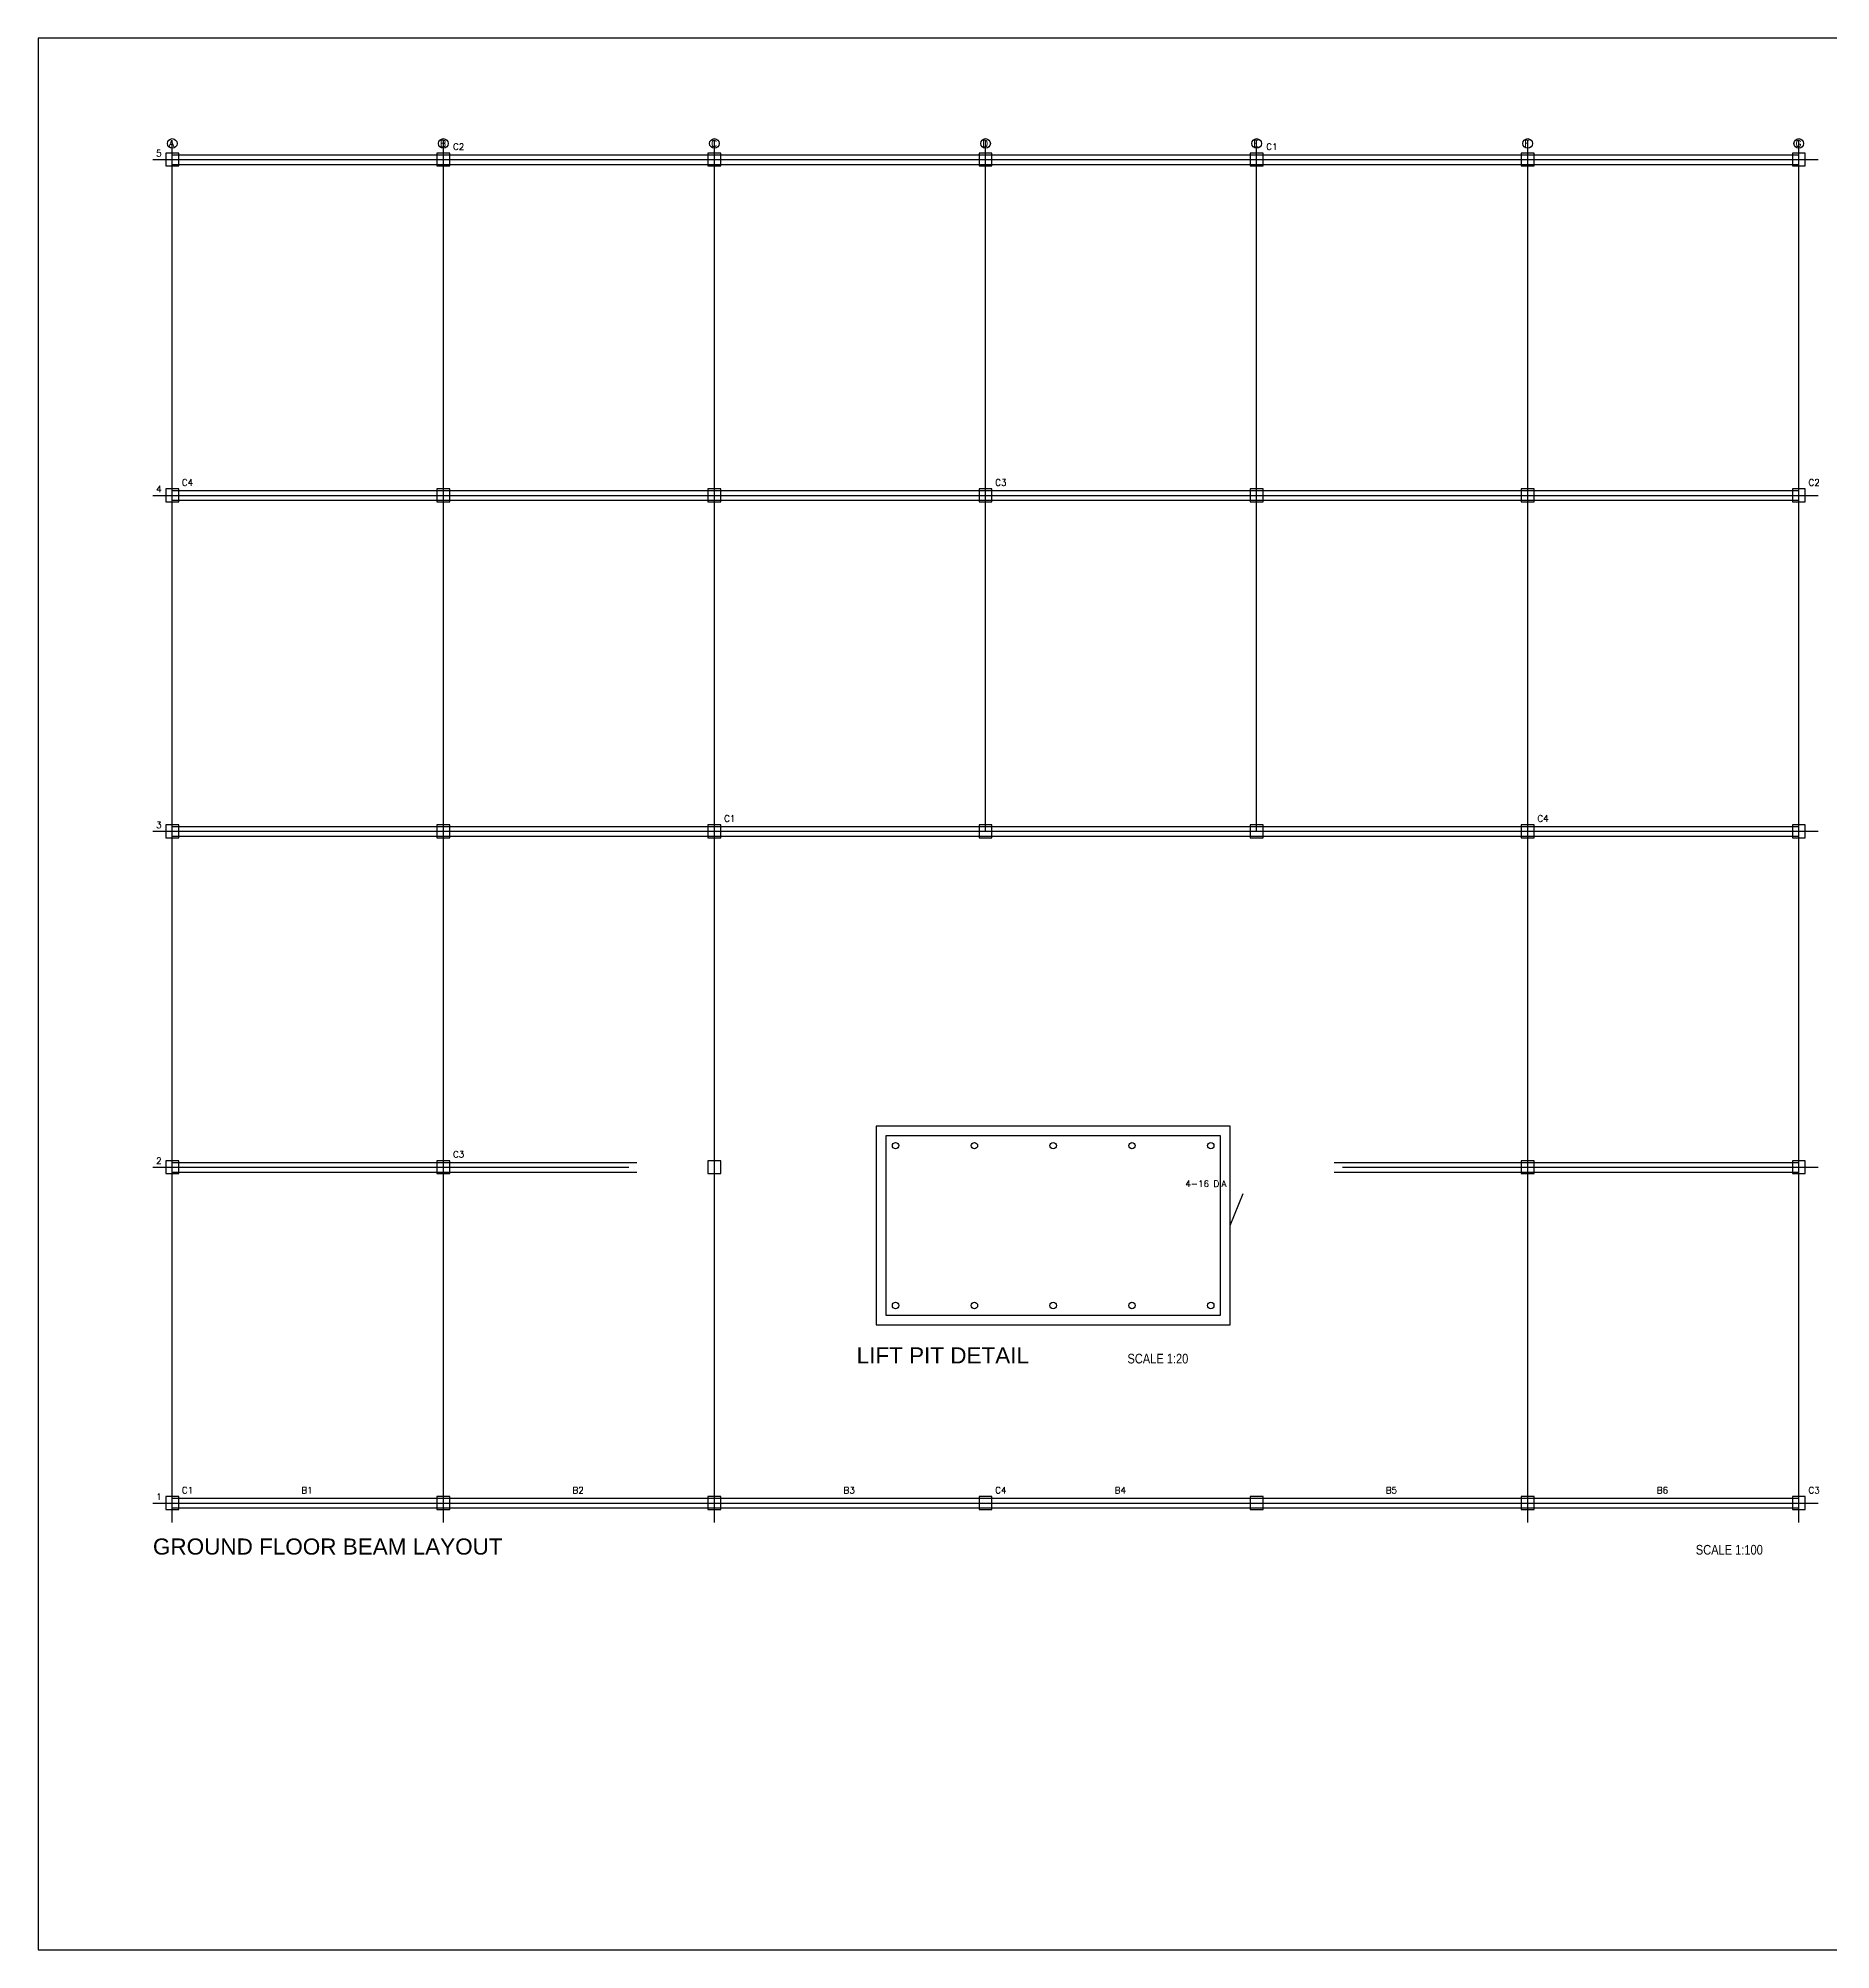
# Model space of a CAD drawing. Header units: millimetres. Extents: x 0 to 12841, y 0 to 594.
# Drawn here: x 3000 to 3557, y 0 to 594 of the extents above; entities that cross this region are included whole.
import ezdxf

# ---------------------------------------------------------------- set-up
doc = ezdxf.new("R2010")
doc.units = ezdxf.units.MM
for name, color, linetype in [('BARS', 7, 'Continuous'), ('BEAM', 7, 'Continuous'), ('COLUMN', 7, 'Continuous'), ('DETAIL', 7, 'Continuous'), ('FRAME', 7, 'Continuous'), ('GRID', 7, 'Continuous'), ('TEXT', 7, 'Continuous'), ('TITLES', 7, 'Continuous')]:
    doc.layers.add(name, color=color, linetype=linetype)
doc.styles.add('Arial', font='arial.ttf')
doc.styles.add('ROMANS', font='romans.shx')
doc.styles.add('SWISSC', font='swissc.ttf')

msp = doc.modelspace()

# ---------------------------------------------------------------- linework, layer by layer
at = {"layer": 'BARS'}
msp.add_lwpolyline([(3263.41, 197.2), (3367.34, 197.2), (3367.34, 252.88), (3263.41, 252.88)], close=True, dxfattribs=at)
for centre in [(3266.41, 249.88), (3290.89, 249.88), (3315.38, 249.88), (3339.86, 249.88), (3364.34, 249.88), (3266.41, 200.2), (3290.89, 200.2), (3315.38, 200.2), (3339.86, 200.2), (3364.34, 200.2)]:
    msp.add_circle(centre, 1, dxfattribs=at)
at = {"layer": 'BEAM'}
for p, q in [((3041.64, 557.8), (3113.84, 557.8)), ((3041.64, 554.8), (3113.84, 554.8)), ((3113.84, 557.8), (3186.05, 557.8)), ((3113.84, 554.8), (3186.05, 554.8)), ((3186.05, 557.8), (3258.25, 557.8)), ((3186.05, 554.8), (3258.25, 554.8)), ((3258.25, 557.8), (3330.45, 557.8)), ((3258.25, 554.8), (3330.45, 554.8)), ((3330.45, 557.8), (3402.65, 557.8)), ((3330.45, 554.8), (3402.65, 554.8)), ((3402.65, 557.8), (3474.86, 557.8)), ((3402.65, 554.8), (3474.86, 554.8)), ((3474.86, 557.8), (3547.06, 557.8)), ((3474.86, 554.8), (3547.06, 554.8)), ((3041.64, 453.43), (3113.84, 453.43)), ((3113.84, 453.43), (3186.05, 453.43)), ((3186.05, 453.43), (3258.25, 453.43)), ((3258.25, 453.43), (3330.45, 453.43)), ((3330.45, 453.43), (3402.65, 453.43)), ((3402.65, 453.43), (3474.86, 453.43)), ((3474.86, 453.43), (3547.06, 453.43)), ((3041.64, 450.43), (3113.84, 450.43)), ((3113.84, 450.43), (3186.05, 450.43)), ((3186.05, 450.43), (3258.25, 450.43)), ((3258.25, 450.43), (3330.45, 450.43)), ((3330.45, 450.43), (3402.65, 450.43)), ((3402.65, 450.43), (3474.86, 450.43)), ((3474.86, 450.43), (3547.06, 450.43)), ((3041.64, 349.05), (3113.84, 349.05)), ((3041.64, 346.05), (3113.84, 346.05)), ((3113.84, 349.05), (3186.05, 349.05)), ((3113.84, 346.05), (3186.05, 346.05)), ((3186.05, 349.05), (3258.25, 349.05)), ((3186.05, 346.05), (3258.25, 346.05)), ((3258.25, 349.05), (3330.45, 349.05)), ((3258.25, 346.05), (3330.45, 346.05)), ((3330.45, 349.05), (3402.65, 349.05)), ((3330.45, 346.05), (3402.65, 346.05)), ((3402.65, 349.05), (3474.86, 349.05)), ((3402.65, 346.05), (3474.86, 346.05)), ((3474.86, 349.05), (3547.06, 349.05)), ((3474.86, 346.05), (3547.06, 346.05)), ((3041.64, 244.68), (3113.84, 244.68)), ((3113.84, 244.68), (3186.05, 244.68)), ((3402.65, 244.68), (3474.86, 244.68)), ((3474.86, 244.68), (3547.06, 244.68)), ((3041.64, 241.68), (3113.84, 241.68)), ((3113.84, 241.68), (3186.05, 241.68)), ((3402.65, 241.68), (3474.86, 241.68)), ((3474.86, 241.68), (3547.06, 241.68)), ((3041.64, 140.3), (3113.84, 140.3)), ((3041.64, 137.3), (3113.84, 137.3)), ((3113.84, 140.3), (3186.05, 140.3)), ((3113.84, 137.3), (3186.05, 137.3)), ((3186.05, 140.3), (3258.25, 140.3)), ((3186.05, 137.3), (3258.25, 137.3)), ((3258.25, 140.3), (3330.45, 140.3)), ((3258.25, 137.3), (3330.45, 137.3)), ((3330.45, 140.3), (3402.65, 140.3)), ((3330.45, 137.3), (3402.65, 137.3)), ((3402.65, 140.3), (3474.86, 140.3)), ((3402.65, 137.3), (3474.86, 137.3)), ((3474.86, 140.3), (3547.06, 140.3)), ((3474.86, 137.3), (3547.06, 137.3))]:
    msp.add_line(p, q, dxfattribs=at)
at = {"layer": 'COLUMN'}
for points in [[(3039.64, 554.3), (3043.64, 554.3), (3043.64, 558.3), (3039.64, 558.3)], [(3123.88, 554.3), (3127.88, 554.3), (3127.88, 558.3), (3123.88, 558.3)], [(3208.11, 554.3), (3212.11, 554.3), (3212.11, 558.3), (3208.11, 558.3)], [(3292.35, 554.3), (3296.35, 554.3), (3296.35, 558.3), (3292.35, 558.3)], [(3376.59, 554.3), (3380.59, 554.3), (3380.59, 558.3), (3376.59, 558.3)], [(3460.82, 554.3), (3464.82, 554.3), (3464.82, 558.3), (3460.82, 558.3)], [(3545.06, 554.3), (3549.06, 554.3), (3549.06, 558.3), (3545.06, 558.3)], [(3039.64, 449.93), (3043.64, 449.93), (3043.64, 453.93), (3039.64, 453.93)], [(3123.88, 449.93), (3127.88, 449.93), (3127.88, 453.93), (3123.88, 453.93)], [(3208.11, 449.93), (3212.11, 449.93), (3212.11, 453.93), (3208.11, 453.93)], [(3292.35, 449.93), (3296.35, 449.93), (3296.35, 453.93), (3292.35, 453.93)], [(3376.59, 449.93), (3380.59, 449.93), (3380.59, 453.93), (3376.59, 453.93)], [(3460.82, 449.93), (3464.82, 449.93), (3464.82, 453.93), (3460.82, 453.93)], [(3545.06, 449.93), (3549.06, 449.93), (3549.06, 453.93), (3545.06, 453.93)], [(3039.64, 345.55), (3043.64, 345.55), (3043.64, 349.55), (3039.64, 349.55)], [(3123.88, 345.55), (3127.88, 345.55), (3127.88, 349.55), (3123.88, 349.55)], [(3208.11, 345.55), (3212.11, 345.55), (3212.11, 349.55), (3208.11, 349.55)], [(3292.35, 345.55), (3296.35, 345.55), (3296.35, 349.55), (3292.35, 349.55)], [(3376.59, 345.55), (3380.59, 345.55), (3380.59, 349.55), (3376.59, 349.55)], [(3460.82, 345.55), (3464.82, 345.55), (3464.82, 349.55), (3460.82, 349.55)], [(3545.06, 345.55), (3549.06, 345.55), (3549.06, 349.55), (3545.06, 349.55)], [(3039.64, 241.18), (3043.64, 241.18), (3043.64, 245.18), (3039.64, 245.18)], [(3123.88, 241.18), (3127.88, 241.18), (3127.88, 245.18), (3123.88, 245.18)], [(3208.11, 241.18), (3212.11, 241.18), (3212.11, 245.18), (3208.11, 245.18)], [(3460.82, 241.18), (3464.82, 241.18), (3464.82, 245.18), (3460.82, 245.18)], [(3545.06, 241.18), (3549.06, 241.18), (3549.06, 245.18), (3545.06, 245.18)], [(3039.64, 136.8), (3043.64, 136.8), (3043.64, 140.8), (3039.64, 140.8)], [(3123.88, 136.8), (3127.88, 136.8), (3127.88, 140.8), (3123.88, 140.8)], [(3208.11, 136.8), (3212.11, 136.8), (3212.11, 140.8), (3208.11, 140.8)], [(3292.35, 136.8), (3296.35, 136.8), (3296.35, 140.8), (3292.35, 140.8)], [(3376.59, 136.8), (3380.59, 136.8), (3380.59, 140.8), (3376.59, 140.8)], [(3460.82, 136.8), (3464.82, 136.8), (3464.82, 140.8), (3460.82, 140.8)], [(3545.06, 136.8), (3549.06, 136.8), (3549.06, 140.8), (3545.06, 140.8)]]:
    msp.add_lwpolyline(points, close=True, dxfattribs=at)
at = {"layer": 'DETAIL'}
msp.add_line((3370.34, 225.04), (3374.45, 235.04), dxfattribs=at)
msp.add_lwpolyline([(3260.41, 194.2), (3370.34, 194.2), (3370.34, 255.88), (3260.41, 255.88)], close=True, dxfattribs=at)
at = {"layer": 'FRAME'}
msp.add_lwpolyline([(3000, 0), (3841, 0), (3841, 594), (3000, 594)], close=True, dxfattribs=at)
at = {"layer": 'GRID'}
for p, q in [((3041.64, 490.72), (3041.64, 562.3)), ((3125.88, 490.72), (3125.88, 562.3)), ((3210.11, 490.72), (3210.11, 562.3)), ((3294.35, 490.72), (3294.35, 562.3)), ((3378.59, 490.72), (3378.59, 562.3)), ((3462.82, 490.72), (3462.82, 562.3)), ((3547.06, 490.72), (3547.06, 562.3)), ((3035.64, 556.3), (3109.56, 556.3)), ((3109.56, 556.3), (3183.47, 556.3)), ((3183.47, 556.3), (3257.39, 556.3)), ((3257.39, 556.3), (3331.31, 556.3)), ((3331.31, 556.3), (3405.23, 556.3)), ((3405.23, 556.3), (3479.14, 556.3)), ((3479.14, 556.3), (3553.06, 556.3)), ((3041.64, 419.13), (3041.64, 490.72)), ((3125.88, 419.13), (3125.88, 490.72)), ((3210.11, 419.13), (3210.11, 490.72)), ((3294.35, 419.13), (3294.35, 490.72)), ((3378.59, 419.13), (3378.59, 490.72)), ((3462.82, 419.13), (3462.82, 490.72)), ((3547.06, 419.13), (3547.06, 490.72)), ((3035.64, 451.93), (3109.56, 451.93)), ((3109.56, 451.93), (3183.47, 451.93)), ((3183.47, 451.93), (3257.39, 451.93)), ((3257.39, 451.93), (3331.31, 451.93)), ((3331.31, 451.93), (3405.23, 451.93)), ((3405.23, 451.93), (3479.14, 451.93)), ((3479.14, 451.93), (3553.06, 451.93)), ((3041.64, 347.55), (3041.64, 419.13)), ((3125.88, 347.55), (3125.88, 419.13)), ((3210.11, 347.55), (3210.11, 419.13)), ((3294.35, 347.55), (3294.35, 419.13)), ((3378.59, 347.55), (3378.59, 419.13)), ((3462.82, 347.55), (3462.82, 419.13)), ((3547.06, 347.55), (3547.06, 419.13)), ((3035.64, 347.55), (3109.56, 347.55)), ((3041.64, 275.97), (3041.64, 347.55)), ((3109.56, 347.55), (3183.47, 347.55)), ((3125.88, 275.97), (3125.88, 347.55)), ((3183.47, 347.55), (3257.39, 347.55)), ((3210.11, 275.97), (3210.11, 347.55)), ((3257.39, 347.55), (3331.31, 347.55)), ((3331.31, 347.55), (3405.23, 347.55)), ((3405.23, 347.55), (3479.14, 347.55)), ((3462.82, 275.97), (3462.82, 347.55)), ((3479.14, 347.55), (3553.06, 347.55)), ((3547.06, 275.97), (3547.06, 347.55)), ((3041.64, 204.38), (3041.64, 275.97)), ((3125.88, 204.38), (3125.88, 275.97)), ((3210.11, 204.38), (3210.11, 275.97)), ((3462.82, 204.38), (3462.82, 275.97)), ((3547.06, 204.38), (3547.06, 275.97)), ((3035.64, 243.18), (3109.56, 243.18)), ((3109.56, 243.18), (3183.47, 243.18)), ((3405.23, 243.18), (3479.14, 243.18)), ((3479.14, 243.18), (3553.06, 243.18)), ((3041.64, 132.8), (3041.64, 204.38)), ((3125.88, 132.8), (3125.88, 204.38)), ((3210.11, 132.8), (3210.11, 204.38)), ((3462.82, 132.8), (3462.82, 204.38)), ((3547.06, 132.8), (3547.06, 204.38)), ((3035.64, 138.8), (3109.56, 138.8)), ((3109.56, 138.8), (3183.47, 138.8)), ((3183.47, 138.8), (3257.39, 138.8)), ((3257.39, 138.8), (3331.31, 138.8)), ((3331.31, 138.8), (3405.23, 138.8)), ((3405.23, 138.8), (3479.14, 138.8)), ((3479.14, 138.8), (3553.06, 138.8))]:
    msp.add_line(p, q, dxfattribs=at)
for centre in [(3041.64, 561.3), (3125.88, 561.3), (3210.11, 561.3), (3294.35, 561.3), (3378.59, 561.3), (3462.82, 561.3), (3547.06, 561.3)]:
    msp.add_circle(centre, 1.5, dxfattribs=at)

# ---------------------------------------------------------------- texts
at = {"layer": 'BEAM', "style": 'ROMANS'}
for s, p in [('B1', (3081.76, 141.8)), ('B2', (3165.99, 141.8)), ('B3', (3250.23, 141.8)), ('B4', (3334.47, 141.8)), ('B5', (3418.7, 141.8)), ('B6', (3502.94, 141.8))]:
    msp.add_text(s, height=2, dxfattribs=at).set_placement(p)
at = {"layer": 'COLUMN', "style": 'ROMANS'}
for s, p in [('C2', (3128.88, 559.3)), ('C1', (3381.59, 559.3)), ('C4', (3044.64, 454.93)), ('C3', (3297.35, 454.93)), ('C2', (3550.06, 454.93)), ('C1', (3213.11, 350.55)), ('C4', (3465.82, 350.55)), ('C3', (3128.88, 246.18)), ('C1', (3044.64, 141.8)), ('C4', (3297.35, 141.8)), ('C3', (3550.06, 141.8))]:
    msp.add_text(s, height=2, dxfattribs=at).set_placement(p)
at = {"layer": 'GRID', "style": 'ROMANS'}
for s, p in [('5', (3036.64, 557.3)), ('A', (3040.64, 560.3)), ('B', (3124.88, 560.3)), ('C', (3209.11, 560.3)), ('D', (3293.35, 560.3)), ('E', (3377.59, 560.3)), ('F', (3461.82, 560.3)), ('G', (3546.06, 560.3)), ('4', (3036.64, 452.93)), ('3', (3036.64, 348.55)), ('2', (3036.64, 244.18)), ('1', (3036.64, 139.8))]:
    msp.add_text(s, height=2, dxfattribs=at).set_placement(p)
at = {"layer": 'TEXT', "style": 'ROMANS'}
msp.add_text('4-16 DIA', height=2, dxfattribs=at).set_placement((3356.45, 237.04))
at = {"layer": 'TITLES'}
for s, height, style, p in [('LIFT PIT DETAIL', 5, 'Arial', (3254.3, 182.2)), ('SCALE 1:20', 3, 'SWISSC', (3338.45, 182.2)), ('GROUND FLOOR BEAM LAYOUT', 5, 'Arial', (3035.64, 122.8)), ('SCALE 1:100', 3, 'SWISSC', (3515.06, 122.8))]:
    msp.add_text(s, height=height, dxfattribs=dict(at, style=style)).set_placement(p)

doc.saveas('drawing.dxf')
